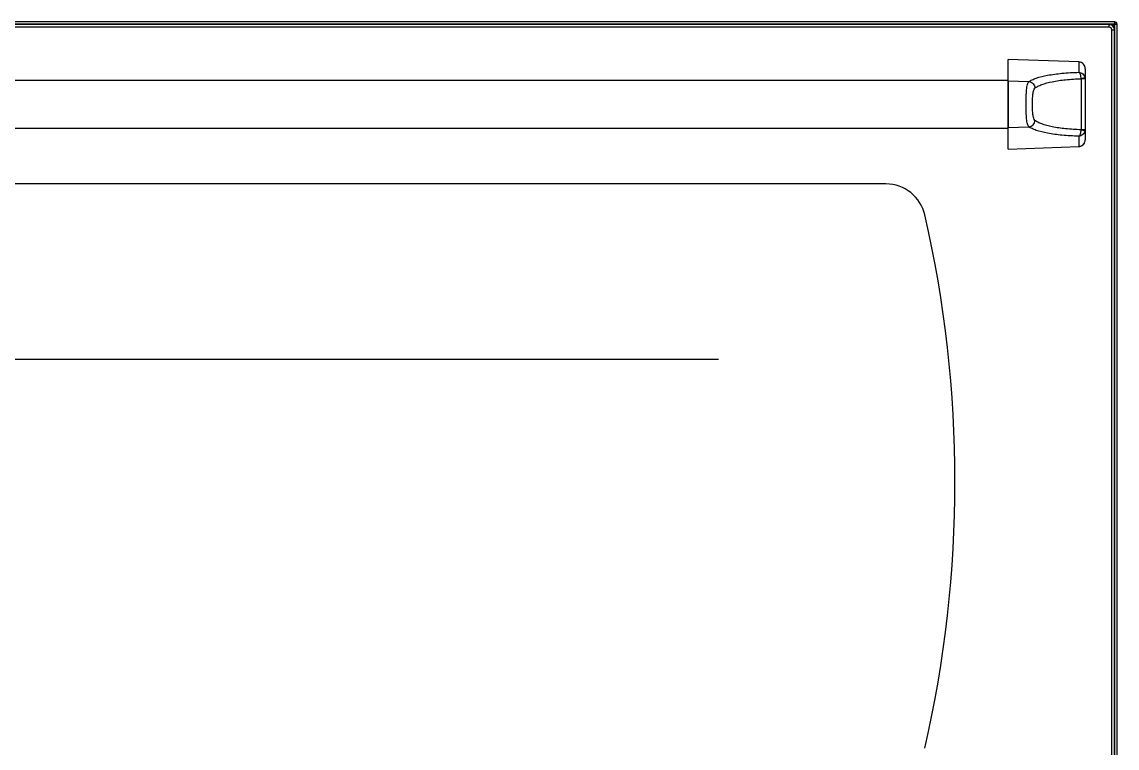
# Model space of a CAD drawing. Header units: millimetres. Extents: x 361 to 5577, y 463 to 3774.
# Drawn here: x 3667.2 to 4079.2, y 2114.2 to 2387.6 of the extents above; entities that cross this region are included whole.
import ezdxf

# ---------------------------------------------------------------- set-up
doc = ezdxf.new("R2010")
doc.units = ezdxf.units.MM
doc.header["$LTSCALE"] = 330
doc.layers.get('0').update_dxf_attribs({"linetype": 'CONTINUOUS'})
doc.layers.add('ASSI', color=7, linetype='CONTINUOUS')
doc.layers.add('GEOM', color=7, linetype='CONTINUOUS')

msp = doc.modelspace()

# ---------------------------------------------------------------- linework, layer by layer
at = {"color": 7, "linetype": 'Continuous'}
for p, q in [((4078.33, 2387.57), (3280.13, 2387.57)), ((4076.23, 2386.57), (3281.26, 2386.57)), ((4077.86, 2386.3), (4078.23, 2386.67)), ((4077.95, 2385.58), (4078.19, 2385.58)), ((4078.33, 2386.57), (4077.96, 2386.2)), ((4078.33, 2387.37), (4078.33, 2387.57)), ((4078.33, 2387.37), (4078.33, 2386.74)), ((4079.04, 2386.67), (4078.4, 2386.67)), ((4079.04, 2386.67), (4079.23, 2386.67)), ((4079.23, 1986.85), (4079.23, 2386.67)), ((4078.23, 2044.57), (4078.23, 2384.57)), ((4064.81, 2372.49), (4038.23, 2373.44)), ((4038.23, 2339.69), (4038.23, 2373.44)), ((4067.23, 2369.94), (4067.23, 2343.19)), ((4038.23, 2339.69), (4064.81, 2340.64)), ((3992.27, 2326.57), (3366.18, 2326.57))]:
    msp.add_line(p, q, dxfattribs=at)
at = {"color": 9, "linetype": 'Continuous'}
for p, q in [((4078.23, 2386.67), (3280.23, 2386.67)), ((4076.23, 2385.57), (3282.23, 2385.57)), ((4076.23, 2385.57), (4076.23, 2386.57)), ((4078.33, 1986.47), (4078.33, 2386.57)), ((4077.23, 2384.57), (4078.23, 2384.57)), ((4077.23, 2044.57), (4077.23, 2384.57)), ((4064.81, 2372.47), (4038.23, 2373.43)), ((4064.81, 2372.47), (4064.81, 2372.49)), ((4064.81, 2372.47), (4064.81, 2368.6)), ((4038.23, 2365.34), (4046.03, 2365.07)), ((4067.23, 2366.08), (4065.74, 2366.08)), ((4065.74, 2366.08), (4065.74, 2347.05)), ((4038.23, 2347.79), (4046.03, 2348.06)), ((4064.81, 2344.53), (4064.81, 2340.66)), ((4065.74, 2347.05), (4067.23, 2347.05)), ((4038.23, 2339.7), (4064.81, 2340.66)), ((4064.81, 2340.66), (4064.81, 2340.64))]:
    msp.add_line(p, q, dxfattribs=at)
at = {"color": 2, "linetype": 'Continuous'}
msp.add_line((3429.23, 2260.61), (3929.23, 2260.61), dxfattribs=at)
at = {"color": 7, "linetype": 'Continuous'}
for points in [[(4067.23, 2369.94), (4067.18, 2370.41), (4067.01, 2370.98), (4066.71, 2371.49), (4066.3, 2371.92), (4065.81, 2372.23), (4065.27, 2372.43), (4064.81, 2372.49)], [(4064.81, 2340.64), (4065.26, 2340.7), (4065.8, 2340.89), (4066.29, 2341.21), (4066.7, 2341.63), (4067, 2342.14), (4067.18, 2342.71), (4067.23, 2343.19)]]:
    msp.add_lwpolyline(points, dxfattribs=at)
for centre, radius, start, end in [((4076.23, 2384.57), 2, 0, 90), ((4078.33, 2386.67), 0.9, 0, 90), ((4078.33, 2386.67), 0.1, 0, 90), ((3992.27, 2311.57), 15, 12.8846, 90), ((3568.23, 2214.57), 450, 347.1154, 12.8846)]:
    msp.add_arc(centre, radius, start, end, dxfattribs=at)
at = {"color": 9, "linetype": 'Continuous'}
for centre, radius, start, end in [((4076.23, 2384.57), 1, 0, 90), ((4065.19, 2366.08), 0.559, 359.9938, 9.9738), ((4064.8, 2366.08), 2.43, 0.0102, 11.1133), ((4065.19, 2347.05), 0.559, 350.027, 0.0055), ((4064.8, 2347.05), 2.43, 348.8872, 359.9894), ((4064.72, 2343.13), 2.47, 272.0603, 285.8322), ((4064.72, 2343.13), 2.47, 285.8552, 289.099), ((4064.72, 2343.14), 2.49, 289.121, 300.8907), ((4064.71, 2343.15), 2.49, 300.9006, 305.4705), ((4064.7, 2343.16), 2.51, 305.4765, 312.2121), ((4064.7, 2343.17), 2.52, 312.2168, 317.533), ((4064.69, 2343.18), 2.53, 317.5348, 324.0497), ((4064.68, 2343.18), 2.55, 324.0612, 331.0116), ((4064.67, 2343.19), 2.56, 331.009, 336.2615), ((4064.65, 2343.19), 2.57, 336.2852, 348.6239), ((4064.64, 2343.2), 2.59, 348.6516, 359.9813)]:
    msp.add_arc(centre, radius, start, end, dxfattribs=at)
at = {"color": 7, "linetype": 'Continuous'}
for points, knots in [([(4078.33, 2387.37), (4078.32, 2387.33), (4078.28, 2387.09), (4078.25, 2386.85), (4078.23, 2386.67)], [0, 0, 0, 0, 0.202336, 1, 1, 1, 1]), ([(4078.33, 2386.74), (4078.32, 2386.74), (4078.31, 2386.74), (4078.3, 2386.73), (4078.3, 2386.73)], [0, 0, 0, 0, 0.491698, 1, 1, 1, 1]), ([(4079.04, 2386.67), (4078.99, 2386.66), (4078.75, 2386.62), (4078.51, 2386.59), (4078.33, 2386.57)], [0, 0, 0, 0, 0.202336, 1, 1, 1, 1]), ([(4078.4, 2386.67), (4078.4, 2386.66), (4078.4, 2386.65), (4078.39, 2386.64), (4078.39, 2386.64)], [0, 0, 0, 0, 0.491698, 1, 1, 1, 1])]:
    msp.add_open_spline(points, degree=3, knots=knots, dxfattribs=at)
for points in [[(4078.28, 2386.71), (4078.26, 2386.69), (4078.24, 2386.68), (4078.23, 2386.67)], [(4078.3, 2386.73), (4078.29, 2386.72), (4078.28, 2386.72), (4078.28, 2386.71)], [(4078.37, 2386.62), (4078.36, 2386.6), (4078.34, 2386.58), (4078.33, 2386.57)], [(4078.39, 2386.64), (4078.38, 2386.63), (4078.38, 2386.62), (4078.37, 2386.62)]]:
    msp.add_open_spline(points, degree=3, dxfattribs=at)
at = {"color": 9, "linetype": 'Continuous'}
for points, knots in [([(4067.23, 2369.94), (4067.23, 2370.26), (4067.1, 2370.9), (4066.58, 2371.74), (4065.78, 2372.31), (4065.13, 2372.46), (4064.81, 2372.47)], [0, 0, 0, 0, 0.250072, 0.500126, 0.750108, 1, 1, 1, 1]), ([(4046.03, 2348.06), (4045.91, 2348.18), (4045.7, 2348.54), (4045.37, 2349.55), (4045.15, 2351.29), (4045.02, 2353.77), (4044.99, 2356.57), (4045.02, 2359.36), (4045.15, 2361.84), (4045.37, 2363.58), (4045.7, 2364.59), (4045.91, 2364.95), (4046.03, 2365.07)], [0, 0, 0, 0, 0.029781, 0.070192, 0.183595, 0.332272, 0.5, 0.667728, 0.816405, 0.929808, 0.970219, 1, 1, 1, 1]), ([(4046.03, 2365.07), (4046.4, 2365.34), (4047.31, 2365.83), (4049.62, 2366.73), (4053.39, 2367.6), (4058.75, 2368.31), (4062.7, 2368.54), (4064.81, 2368.6)], [0, 0, 0, 0, 0.071256, 0.159424, 0.385577, 0.670788, 1, 1, 1, 1]), ([(4046.03, 2365.07), (4046.61, 2365.01), (4047.78, 2364.43), (4048.29, 2363.23), (4048.33, 2362.64)], [0, 0, 0, 0, 0.496836, 1, 1, 1, 1]), ([(4048.33, 2362.64), (4048.67, 2362.9), (4049.5, 2363.4), (4051.64, 2364.31), (4055.13, 2365.19), (4060.11, 2365.9), (4063.77, 2366.12), (4065.74, 2366.17)], [0, 0, 0, 0, 0.072269, 0.160946, 0.38722, 0.671911, 1, 1, 1, 1]), ([(4065.74, 2366.17), (4065.71, 2366.7), (4065.58, 2367.45), (4065.2, 2368.25), (4064.95, 2368.53), (4064.81, 2368.6)], [0, 0, 0, 0, 0.594753, 0.827595, 1, 1, 1, 1]), ([(4064.81, 2368.6), (4065.36, 2368.56), (4066.47, 2368.12), (4067.07, 2367.08), (4067.18, 2366.54)], [0, 0, 0, 0, 0.501334, 1, 1, 1, 1]), ([(4067.18, 2366.54), (4067.17, 2366.53), (4067.13, 2366.51), (4067.05, 2366.48), (4066.92, 2366.44), (4066.67, 2366.38), (4066.27, 2366.28), (4065.92, 2366.21), (4065.74, 2366.17)], [0, 0, 0, 0, 0.02789, 0.087575, 0.178407, 0.298325, 0.612801, 1, 1, 1, 1]), ([(4048.33, 2350.49), (4048.08, 2350.69), (4047.74, 2351.47), (4047.53, 2352.84), (4047.42, 2354.61), (4047.39, 2356.57), (4047.42, 2358.52), (4047.53, 2360.29), (4047.74, 2361.66), (4048.08, 2362.44), (4048.33, 2362.64)], [0, 0, 0, 0, 0.075666, 0.191851, 0.338446, 0.5, 0.661554, 0.808149, 0.924334, 1, 1, 1, 1]), ([(4046.03, 2348.06), (4046.61, 2348.12), (4047.78, 2348.7), (4048.29, 2349.9), (4048.33, 2350.49)], [0, 0, 0, 0, 0.496836, 1, 1, 1, 1]), ([(4065.74, 2346.96), (4063.77, 2347.01), (4060.11, 2347.23), (4055.13, 2347.94), (4051.64, 2348.82), (4049.5, 2349.73), (4048.67, 2350.23), (4048.33, 2350.49)], [0, 0, 0, 0, 0.328089, 0.61278, 0.839054, 0.927731, 1, 1, 1, 1]), ([(4064.81, 2344.53), (4062.7, 2344.59), (4058.75, 2344.82), (4053.39, 2345.53), (4049.62, 2346.4), (4047.31, 2347.3), (4046.4, 2347.79), (4046.03, 2348.06)], [0, 0, 0, 0, 0.329212, 0.614423, 0.840576, 0.928744, 1, 1, 1, 1]), ([(4064.81, 2344.53), (4064.95, 2344.6), (4065.2, 2344.88), (4065.58, 2345.68), (4065.71, 2346.43), (4065.74, 2346.96)], [0, 0, 0, 0, 0.172402, 0.405245, 1, 1, 1, 1]), ([(4067.18, 2346.59), (4067.07, 2346.05), (4066.47, 2345.01), (4065.36, 2344.57), (4064.81, 2344.53)], [0, 0, 0, 0, 0.498666, 1, 1, 1, 1]), ([(4065.74, 2346.96), (4065.92, 2346.92), (4066.27, 2346.85), (4066.67, 2346.75), (4066.92, 2346.69), (4067.05, 2346.65), (4067.13, 2346.62), (4067.17, 2346.6), (4067.18, 2346.59)], [0, 0, 0, 0, 0.387199, 0.701675, 0.821593, 0.912425, 0.97211, 1, 1, 1, 1])]:
    msp.add_open_spline(points, degree=3, knots=knots, dxfattribs=at)
at = {"layer": 'ASSI', "color": 7, "linetype": 'Continuous'}
for p, q in [((3320.23, 2365.57), (4038.23, 2365.57)), ((4038.23, 2365.39), (4038.23, 2347.74)), ((3320.23, 2347.57), (4038.23, 2347.57))]:
    msp.add_line(p, q, dxfattribs=at)
at = {"layer": 'GEOM', "color": 7, "linetype": 'Continuous'}
for p, q in [((4076.23, 2386.57), (4077.19, 2386.57)), ((4078.2, 2384.85), (4078.19, 2385.58))]:
    msp.add_line(p, q, dxfattribs=at)
at = {"layer": 'GEOM', "color": 9, "linetype": 'Continuous'}
msp.add_line((4076.69, 2386.57), (4076.69, 2386.51), dxfattribs=at)
at = {"layer": 'GEOM', "color": 7, "linetype": 'Continuous'}
msp.add_arc((4077.19, 2385.57), 1, 1, 89.9998, dxfattribs=at)

doc.saveas('drawing.dxf')
